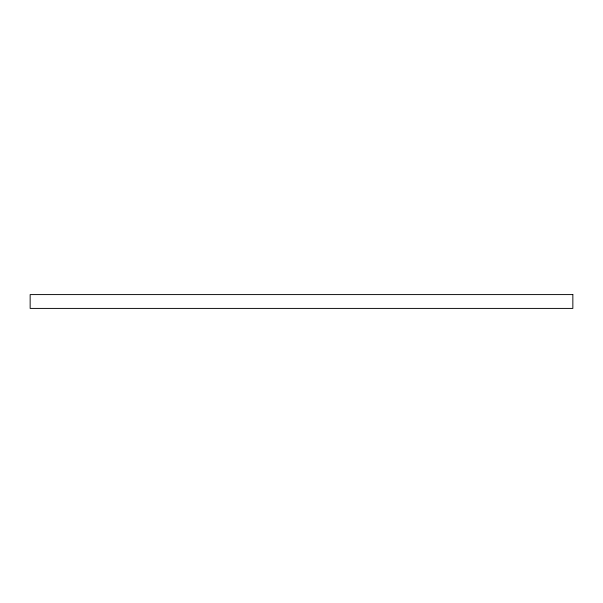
<?xml version="1.0" encoding="UTF-8"?>
<svg xmlns="http://www.w3.org/2000/svg" width="603" height="603" viewBox="0 0 603 603"><rect width="100%" height="100%" fill="white"/><g stroke="black" fill="none" stroke-linecap="round" stroke-linejoin="round"><path stroke-width="0.9" d="M572.85 294.588L30.15 294.588L30.15 308.412L572.85 308.412L572.85 294.588"/></g></svg>
